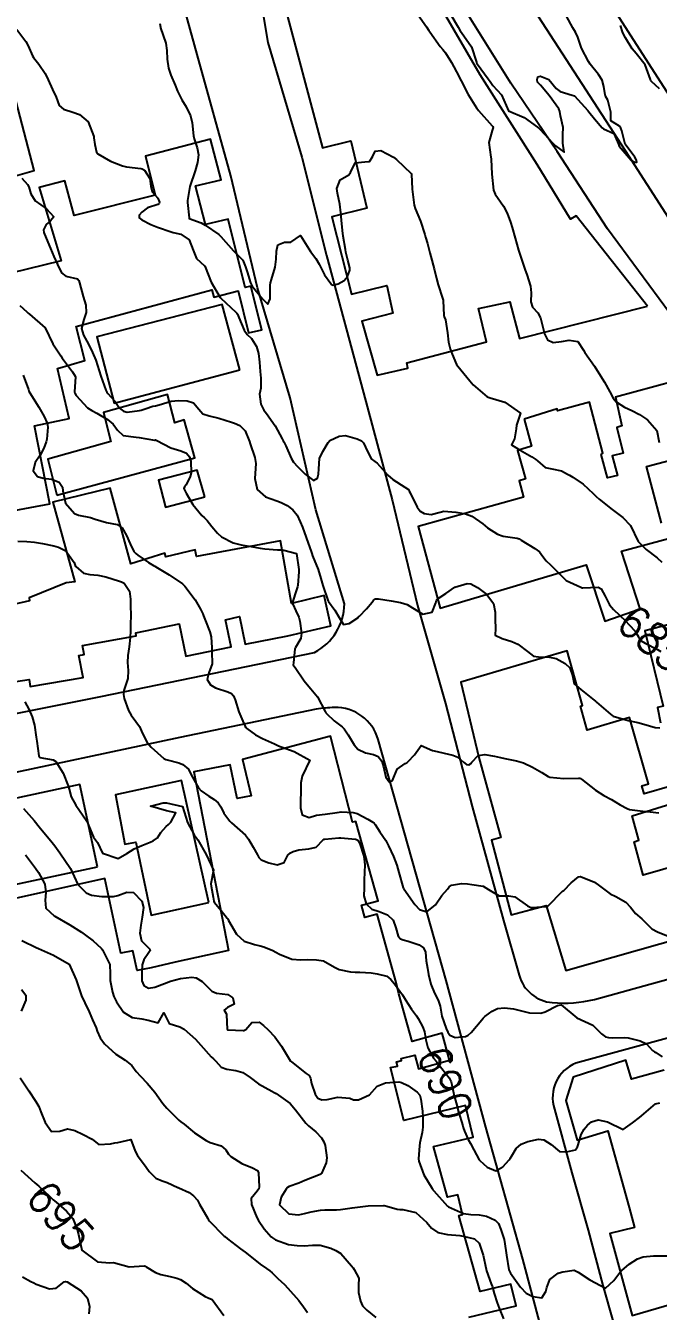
# Model space of a CAD drawing. Header units: metres. Extents: x 292545 to 299085, y 7450245 to 7463078.
# Drawn here: x 296748.4 to 296828, y 7453916.9 to 7454078.6 of the extents above; entities that cross this region are included whole.
import ezdxf
from ezdxf.enums import TextEntityAlignment as Align

# ---------------------------------------------------------------- set-up
doc = ezdxf.new("R2010")
doc.units = ezdxf.units.M
for name, color, linetype in [('Cotas', 45, 'Continuous'), ('Curvas de Nivel 1m', 11, 'Continuous'), ('Curvas de Nivel 5m', 15, 'Continuous'), ('Edificações', 30, 'Continuous'), ('Linha Férrea', 20, 'Continuous'), ('Vias Primárias', 230, 'Continuous')]:
    doc.layers.add(name, color=color, linetype=linetype)
doc.styles.add('Style-STANDARD', font='STANDARD.shx')

msp = doc.modelspace()

# ---------------------------------------------------------------- linework, layer by layer
at = {"layer": 'Curvas de Nivel 1m', "flags": 128}
for points, elevation in [([(296797.73, 7454080.04), (296798.82, 7454078.46), (296799.12, 7454078.02), (296799.25, 7454077.83), (296800.56, 7454076), (296800.86, 7454075.64), (296801.21, 7454075.2), (296801.98, 7454073.98), (296802.88, 7454072.27), (296803.02, 7454071.97), (296803.17, 7454071.67), (296804.08, 7454069.96), (296805.14, 7454068.29), (296805.28, 7454068.09), (296805.39, 7454067.95), (296807.1, 7454066.03), (296807.19, 7454065.92), (296807.22, 7454065.8), (296807.1, 7454065.45), (296806.69, 7454063.93), (296806.92, 7454062.06), (296806.95, 7454061.92), (296806.95, 7454061.82), (296807.03, 7454059.92), (296807.27, 7454057.92), (296807.49, 7454057.43), (296808.53, 7454055.9), (296808.97, 7454055.04), (296809.41, 7454053.9), (296809.62, 7454053.23), (296810, 7454051.89), (296810.42, 7454050.38), (296810.57, 7454049.88), (296810.9, 7454048.88), (296811.15, 7454048.13), (296811.24, 7454047.87), (296811.45, 7454047.31), (296811.9, 7454045.86), (296812.01, 7454045.02), (296811.98, 7454043.86), (296812.16, 7454043.19), (296812.83, 7454042.51), (296813.17, 7454041.85), (296813.3, 7454041.36), (296813.67, 7454039.84), (296814.04, 7454039.09), (296814.78, 7454038.74), (296815.83, 7454038.87), (296816.79, 7454039.04), (296817.87, 7454038.88), (296818.61, 7454037.78), (296818.77, 7454037.49), (296819.97, 7454035.77), (296820.73, 7454034.58), (296821.24, 7454033.75), (296821.92, 7454032.54), (296822.34, 7454031.74), (296822.7, 7454031.3), (296823.77, 7454030.64), (296824.68, 7454030.2), (296825.66, 7454029.7), (296826.67, 7454029.02), (296827.81, 7454027.68), (296828.14, 7454026.17)], 683), ([(296801.9, 7454079.98), (296802.8, 7454078.42), (296803.08, 7454077.97), (296803.24, 7454077.77), (296804.47, 7454075.96), (296805.11, 7454074.04), (296805.14, 7454073.95), (296805.2, 7454073.81), (296806.57, 7454071.93), (296806.82, 7454071.58), (296807.16, 7454071.11), (296808.26, 7454069.91), (296809.13, 7454067.9), (296811.12, 7454067.05), (296812.81, 7454065.85), (296812.97, 7454065.72), (296813.1, 7454065.61), (296814.75, 7454063.83), (296815.08, 7454063.51), (296816.17, 7454062.72), (296815.98, 7454063.82), (296815.97, 7454064.94), (296816.02, 7454065.82), (296815.68, 7454067.27), (296815.6, 7454067.82), (296815.5, 7454068.18), (296815.14, 7454068.6), (296814.29, 7454069.84), (296813.17, 7454071.15), (296812.82, 7454071.51), (296812.75, 7454071.86), (296812.85, 7454072.19), (296813.18, 7454072.28), (296814.22, 7454071.84), (296815.16, 7454070.73), (296815.65, 7454070.32), (296817.15, 7454069.88), (296817.45, 7454069.8), (296819.13, 7454067.94), (296819.25, 7454067.78), (296819.97, 7454066.92), (296820.93, 7454065.76), (296821.1, 7454065.66), (296822.4, 7454065.04), (296822.98, 7454063.73), (296823.08, 7454063.46), (296824.61, 7454061.71), (296825.05, 7454061.44), (296825.31, 7454061.44), (296825.28, 7454061.71), (296825.06, 7454062.08), (296823.85, 7454063.72), (296823.44, 7454065.39), (296823.3, 7454065.73), (296823.11, 7454065.96), (296822.03, 7454066.66), (296822.02, 7454067.75), (296821.65, 7454069.25), (296821.38, 7454069.76), (296821.32, 7454069.93), (296821.17, 7454070.99), (296820.94, 7454071.76), (296820.47, 7454072.48), (296819.45, 7454073.78), (296819.21, 7454074.13), (296818.35, 7454075.79), (296817.87, 7454077.16), (296817.57, 7454077.8), (296817.25, 7454078.35), (296816.47, 7454079.81)], 682), ([(296765.26, 7454078.88), (296765.31, 7454078.42), (296765.33, 7454078.34), (296766, 7454076.41), (296766.12, 7454075.5), (296766.15, 7454074.41), (296766.33, 7454073.27), (296766.62, 7454072.41), (296767.16, 7454071.13), (296767.47, 7454070.4), (296768.03, 7454069.28), (296768.58, 7454068.39), (296769.12, 7454067.27), (296769.31, 7454066.38), (296769.48, 7454064.77), (296769.56, 7454064.37), (296769.94, 7454063.24), (296770.11, 7454062.36), (296769.99, 7454061.42), (296769.68, 7454060.37), (296769.01, 7454058.38), (296768.74, 7454056.64), (296768.74, 7454056.38), (296768.92, 7454054.43), (296768.93, 7454054.38), (296768.96, 7454054.36), (296770.43, 7454053.83), (296770.95, 7454053.54), (296772.66, 7454052.33), (296772.94, 7454052.09), (296774.53, 7454050.31), (296774.91, 7454049.92), (296775.7, 7454049.1), (296776.04, 7454048.29), (296776.23, 7454047.63), (296776.65, 7454046.28), (296776.87, 7454045.85), (296778.17, 7454044.27), (296778.84, 7454043.59), (296779.14, 7454044.26), (296779.15, 7454045.97), (296779.17, 7454046.26), (296779.31, 7454046.69), (296779.75, 7454048.25), (296779.89, 7454049.23), (296779.94, 7454050.24), (296780.11, 7454051.05), (296780.93, 7454051.38), (296781.75, 7454051.4), (296782.94, 7454052.21), (296784.23, 7454050.2), (296784.9, 7454049.31), (296785.31, 7454048.6), (296785.51, 7454048.18), (296786, 7454047.29), (296786.77, 7454046.16), (296786.87, 7454046.06), (296787.06, 7454045.97), (296787.72, 7454046.15), (296788.46, 7454046.56), (296788.88, 7454047.08), (296789.17, 7454047.85), (296789.16, 7454048.14), (296788.9, 7454049.12), (296788.68, 7454050.14), (296788.62, 7454050.44), (296788.32, 7454052.15), (296788.25, 7454052.84), (296788.14, 7454054.15), (296788.05, 7454055.07), (296787.9, 7454056.15), (296787.61, 7454057.55), (296787.55, 7454058.15), (296787.95, 7454059.22), (296789.03, 7454059.87), (296789.26, 7454060.14), (296789.83, 7454061.35), (296791.05, 7454061.5), (296791.64, 7454061.52), (296792.02, 7454062.1), (296792.34, 7454062.83), (296793.07, 7454062.9), (296794.67, 7454062.07), (296795.06, 7454061.78), (296796.88, 7454060.04), (296796.93, 7454059.94), (296797.01, 7454058.04), (296797.28, 7454056.04), (296797.41, 7454055.6), (296798.07, 7454054.03), (296798.61, 7454052.36), (296798.71, 7454052.02), (296798.93, 7454051.2), (296799.25, 7454050.02), (296799.37, 7454049.56), (296799.78, 7454048.01), (296800.08, 7454046.8), (296800.29, 7454046.01), (296800.85, 7454044.32), (296800.92, 7454044.07), (296800.93, 7454044), (296801.02, 7454042.19), (296801.06, 7454042), (296801.2, 7454041.61), (296801.46, 7454039.99), (296801.59, 7454038.79), (296801.79, 7454037.98), (296802.07, 7454037.29), (296802.61, 7454035.97), (296802.75, 7454035.79), (296804.28, 7454033.95), (296804.72, 7454033.41), (296806.47, 7454031.93), (296806.7, 7454031.83), (296806.83, 7454031.79), (296808.69, 7454031.23), (296810.67, 7454029.88), (296810.17, 7454028.37), (296810.12, 7454027.89), (296809.89, 7454026.64), (296809.53, 7454025.89), (296810.62, 7454025.19), (296812.09, 7454024.38), (296812.61, 7454024.02), (296812.78, 7454023.86), (296813.78, 7454023.02), (296814.59, 7454022.88), (296815.81, 7454022.6), (296816.59, 7454022.19), (296816.83, 7454022.05), (296817.25, 7454021.8), (296818.57, 7454020.93), (296819.83, 7454019.77), (296820.17, 7454019.39), (296820.55, 7454019.05), (296822.21, 7454017.74), (296822.53, 7454017.5), (296823.55, 7454016.75), (296824.51, 7454015.71), (296825.48, 7454013.7), (296826.47, 7454012.72), (296827.88, 7454011.68), (296828.45, 7454011.1)], 684), ([(296828.17, 7454070.68), (296827.17, 7454071.6), (296827.09, 7454071.69), (296827.03, 7454071.83), (296826.36, 7454073.7), (296825.22, 7454075.12), (296824.74, 7454075.71), (296823.87, 7454077.09), (296823.55, 7454077.73), (296823.26, 7454078.63)], 683), ([(296747.85, 7454059.45), (296748.58, 7454058.62), (296748.75, 7454058.35), (296749, 7454057.48), (296749.54, 7454056.6), (296750.98, 7454055.56), (296751.88, 7454054.58), (296751.49, 7454054.05), (296750.95, 7454053.6), (296750.61, 7454052.93), (296750.65, 7454052.59), (296750.94, 7454051.88), (296751.47, 7454050.58), (296751.89, 7454049.59), (296752.36, 7454048.58), (296752.88, 7454047.54), (296753.42, 7454047.1), (296754.88, 7454046.75), (296755.05, 7454046.54), (296755.15, 7454046.25), (296755.61, 7454044.53), (296755.92, 7454043.44), (296755.98, 7454042.53), (296755.68, 7454041.67), (296755.4, 7454040.53), (296755.63, 7454039.69), (296756.25, 7454038.53), (296756.76, 7454037.5), (296757.2, 7454036.52), (296757.4, 7454035.86), (296757.81, 7454034.51), (296758.46, 7454032.75), (296758.56, 7454032.5), (296758.7, 7454032.32), (296759.58, 7454031.37), (296760.15, 7454030.48), (296760.68, 7454030.1), (296761.15, 7454029.99), (296762.68, 7454030.2), (296762.88, 7454030.25), (296763.54, 7454030.44), (296764.36, 7454030.76), (296764.69, 7454030.8), (296765.18, 7454030.91), (296766.69, 7454031.38), (296767.61, 7454031.47), (296768.69, 7454031.42), (296769.49, 7454031.16), (296770.15, 7454030.36), (296770.67, 7454029.78), (296771.47, 7454029.54), (296772.67, 7454029.22), (296774.26, 7454028.72), (296774.66, 7454028.59), (296775.32, 7454028.3), (296775.99, 7454027.64), (296776.53, 7454026.28), (296776.63, 7454025.99), (296777.22, 7454024.27), (296777.32, 7454023.55), (296777.23, 7454022.27), (296777.2, 7454021.65), (296777.52, 7454020.27), (296778.55, 7454019.32), (296779.96, 7454018.82), (296780.54, 7454018.62), (296781.29, 7454018.23), (296782, 7454017.69), (296782.52, 7454017.05), (296782.93, 7454016.21), (296783.2, 7454015.51), (296783.69, 7454014.2), (296784.33, 7454012.33), (296784.37, 7454012.19), (296784.46, 7454011.91), (296785.18, 7454010.18), (296785.53, 7454009.07), (296785.79, 7454008.18), (296786.39, 7454006.33), (296786.44, 7454006.22), (296786.48, 7454006.17), (296787.3, 7454005.07), (296787.81, 7454004.15), (296788.36, 7454003.27), (296789.08, 7454003.41), (296790.16, 7454004.12), (296790.28, 7454004.22), (296790.37, 7454004.31), (296791.26, 7454005.23), (296791.97, 7454006.1), (296792.16, 7454006.34), (296792.4, 7454006.49), (296792.8, 7454006.49), (296794.39, 7454006.24), (296795.54, 7454006.06), (296796.39, 7454005.79), (296797.07, 7454005.35), (296798.37, 7454004.59), (296799.54, 7454004.84), (296799.98, 7454006), (296800.08, 7454006.32), (296800.4, 7454006.63), (296801.24, 7454007.16), (296802.41, 7454007.98), (296803.93, 7454008.45), (296804.42, 7454008.4), (296805.26, 7454007.94), (296806.4, 7454007.04), (296807.26, 7454005.92), (296807.46, 7454004.83), (296807.49, 7454003.92), (296807.5, 7454002.77), (296807.48, 7454001.92), (296808.34, 7454001.49), (296809.57, 7454001.12), (296810.33, 7454000.78), (296811.53, 7453999.87), (296812.31, 7453999.3), (296812.94, 7453999.22), (296814.31, 7453999.17), (296815.15, 7453998.98), (296816.3, 7453998.38), (296816.86, 7453997.8), (296817.22, 7453996.86), (296817.4, 7453995.8), (296818.26, 7453995.09), (296819.93, 7453993.76), (296820.1, 7453993.62), (296820.24, 7453993.48), (296821.98, 7453991.99), (296822.22, 7453991.8), (296822.34, 7453991.74), (296824.22, 7453991.19), (296825.45, 7453990.93), (296826.21, 7453990.71), (296827.6, 7453990.29), (296828.21, 7453990.25)], 686), ([(296747.62, 7454043.42), (296748.5, 7454042.61), (296748.67, 7454042.46), (296748.82, 7454042.31), (296750.8, 7454040.59), (296751.78, 7454038.58), (296752.76, 7454037.09), (296752.96, 7454036.77), (296753.1, 7454036.56), (296754.23, 7454035.05), (296754.58, 7454034.54), (296754.61, 7454034.43), (296754.51, 7454032.54), (296754.53, 7454032.38), (296754.7, 7454032.08), (296756.15, 7454030.53), (296756.68, 7454030.21), (296757.3, 7454029.88), (296758.66, 7454029.06), (296759.37, 7454028.49), (296759.9, 7454027.74), (296760.64, 7454027.04), (296762.26, 7454026.83), (296762.64, 7454026.79), (296764.59, 7454026.48), (296764.63, 7454026.48), (296764.69, 7454026.49), (296764.86, 7454026.43), (296766.62, 7454025.49), (296767.89, 7454025.12), (296768.61, 7454024.84), (296769, 7454024.38), (296769.15, 7454023.82), (296769.21, 7454022.37), (296769.07, 7454021.88), (296768.57, 7454020.86), (296768.37, 7454020.58), (296768.28, 7454020.38), (296768.55, 7454019.81), (296769.42, 7454018.37), (296770.52, 7454017), (296770.86, 7454016.7), (296771.21, 7454016.35), (296771.78, 7454015.62), (296772.5, 7454014.76), (296773.01, 7454014.32), (296774.48, 7454013.55), (296775.47, 7454013.3), (296776.48, 7454013.12), (296777.86, 7454012.88), (296778.47, 7454012.79), (296780.05, 7454012.67), (296780.47, 7454012.68), (296780.87, 7454012.64), (296782.46, 7454012.21), (296782.75, 7454010.21), (296782.76, 7454009.88), (296782.63, 7454008.21), (296782.59, 7454008.03), (296782.41, 7454007.52), (296781.99, 7454006.22), (296781.98, 7454005.81), (296782.38, 7454004.99), (296782.75, 7454004.21), (296782.86, 7454003.71), (296783.07, 7454002.2), (296783.02, 7454001.52), (296782.32, 7454000.37), (296782.25, 7454000.21), (296782.06, 7453998.45), (296782.05, 7453998.21), (296782.13, 7453998.05), (296782.29, 7453997.85), (296783.42, 7453996.2), (296783.78, 7453995.71), (296784.26, 7453995.18), (296785.1, 7453994.18), (296786.08, 7453992.32), (296786.16, 7453992.17), (296786.22, 7453992.09), (296787.2, 7453991.14), (296788.21, 7453990.38), (296788.46, 7453990.14), (296788.95, 7453989.37), (296789.72, 7453988.12), (296790.17, 7453987.59), (296791.14, 7453987.14), (296792.16, 7453986.9), (296792.74, 7453986.67), (296793.2, 7453986.08), (296793.42, 7453985.35), (296793.72, 7453984.08), (296794.12, 7453983.48), (296794.55, 7453983.64), (296794.7, 7453984.06), (296795.12, 7453985.08), (296796.15, 7453985.78), (296796.33, 7453985.87), (296796.53, 7453986.05), (296797.31, 7453986.89), (296798.17, 7453988.03), (296799.58, 7453987.42), (296800.17, 7453987.3), (296801.06, 7453987.1), (296802.16, 7453986.82), (296802.78, 7453986.59), (296803.48, 7453985.96), (296803.84, 7453985.64), (296804.15, 7453985.6), (296804.36, 7453985.74), (296804.54, 7453985.95), (296805.31, 7453986.79), (296806.16, 7453986.92), (296807.37, 7453986.71), (296808.16, 7453986.52), (296808.67, 7453986.42), (296810.16, 7453986.13), (296811.02, 7453985.87), (296812.15, 7453985.3), (296813.36, 7453984.63), (296814.14, 7453984.16), (296814.37, 7453984.07), (296816.13, 7453983.91), (296817.98, 7453983.94), (296818.13, 7453983.92), (296818.22, 7453983.88), (296818.33, 7453983.79), (296820.11, 7453982.42), (296821.17, 7453981.75), (296822.1, 7453981.24), (296823.23, 7453980.59), (296824.09, 7453980.1), (296824.37, 7453980), (296826.08, 7453979.77), (296826.98, 7453979.68), (296828.08, 7453979.59)], 687), ([(296748.02, 7454034.63), (296748.71, 7454032.83), (296748.75, 7454032.67), (296748.77, 7454032.62), (296749.49, 7454031.41), (296750, 7454030.6), (296750.67, 7454029.44), (296751.05, 7454028.59), (296751.15, 7454028.09), (296751.03, 7454026.59), (296750.95, 7454026.27), (296750.62, 7454025.45), (296750.16, 7454024.6), (296749.53, 7454023.67), (296749.28, 7454022.61), (296749.86, 7454021.88), (296750.57, 7454021.67), (296751.59, 7454021.56), (296752.57, 7454021.18), (296752.97, 7454020.57), (296753.03, 7454020.09), (296753.35, 7454018.56), (296754.52, 7454017.24), (296755, 7454017.03), (296756.52, 7454016.73), (296757.1, 7454016.51), (296758.51, 7454016.11), (296759.88, 7454015.85), (296760.5, 7454015.42), (296761.05, 7454014.46), (296761.51, 7454013.42), (296761.96, 7454012.46), (296762.21, 7454012.2), (296762.46, 7454012.01), (296763.81, 7454011.07), (296764.45, 7454010.69), (296764.62, 7454010.6), (296764.97, 7454010.42), (296766.43, 7454009.52), (296768.11, 7454008.38), (296768.41, 7454008.09), (296769.68, 7454006.37), (296770.38, 7454005.21), (296770.65, 7454004.63), (296770.75, 7454004.35), (296770.99, 7454003.72), (296771.55, 7454002.34), (296771.71, 7454001.71), (296771.79, 7454000.34), (296771.81, 7453999.83), (296771.84, 7453998.34), (296771.43, 7453997.2), (296771.21, 7453996.35), (296771.62, 7453995.69), (296772.26, 7453995.3), (296773.79, 7453994.78), (296774.26, 7453994.6), (296774.54, 7453994.31), (296774.74, 7453993.81), (296775.2, 7453992.3), (296775.96, 7453990.54), (296776.09, 7453990.29), (296776.2, 7453990.18), (296777.3, 7453989.38), (296778.19, 7453988.91), (296779.67, 7453988.25), (296780.18, 7453988.01), (296780.54, 7453987.87), (296782.17, 7453987.28), (296784.15, 7453986.19), (296783.17, 7453984.2), (296782.99, 7453983.34), (296782.98, 7453982.21), (296782.96, 7453981.08), (296782.95, 7453980.21), (296783.18, 7453979.31), (296784.07, 7453979), (296784.96, 7453979.29), (296786.08, 7453979.42), (296787.56, 7453979.63), (296788.08, 7453979.7), (296789.58, 7453979.63), (296790.08, 7453979.48), (296791.42, 7453978.76), (296792.07, 7453978.4), (296792.24, 7453978.27), (296792.36, 7453978.1), (296792.96, 7453977.17), (296793.7, 7453976.08), (296793.82, 7453975.86), (296794.03, 7453975.42), (296794.67, 7453974.06), (296795.09, 7453972.97), (296795.35, 7453972.06), (296795.89, 7453970.12), (296795.92, 7453970.05), (296795.96, 7453969.99), (296797.37, 7453968.04), (296797.93, 7453967.4), (296798.85, 7453967.1), (296799.94, 7453968), (296800.77, 7453969.17), (296801.48, 7453969.98), (296801.69, 7453970.26), (296801.97, 7453970.49), (296803.24, 7453970.69), (296803.97, 7453970.63), (296804.55, 7453970.54), (296805.97, 7453970.33), (296806.64, 7453969.92), (296807.96, 7453969.13), (296809.18, 7453969.11), (296809.95, 7453969.02), (296811.53, 7453967.86), (296811.94, 7453967.68), (296812.12, 7453967.68), (296813.94, 7453967.79), (296813.99, 7453967.79), (296814.1, 7453967.84), (296815.96, 7453969.7), (296816.02, 7453969.75), (296816.11, 7453969.81), (296817.02, 7453970.75), (296817.98, 7453971.52), (296818.22, 7453971.55), (296819.97, 7453970.83), (296820.61, 7453970.4), (296821.43, 7453969.75), (296821.96, 7453969.39), (296822.65, 7453969.03), (296823.94, 7453968.33), (296824.53, 7453967.71), (296825.14, 7453966.91), (296825.92, 7453966.22), (296826.49, 7453965.68), (296827.2, 7453964.97), (296827.9, 7453964.59), (296829.67, 7453963.87)], 688), ([(296747.35, 7454013.76), (296748.48, 7454013.7), (296749.45, 7454013.64), (296750.48, 7454013.48), (296751.88, 7454013.16), (296752.47, 7454013.01), (296753.39, 7454012.56), (296754.45, 7454011.08), (296754.59, 7454010.69), (296754.66, 7454010.55), (296755.63, 7454009.72), (296756.43, 7454009.58), (296757.44, 7454009.5), (296758.43, 7454009.26), (296760.17, 7454008.73), (296760.42, 7454008.65), (296760.74, 7454008.48), (296761.41, 7454007.47), (296761.54, 7454006.46), (296761.56, 7454005.63), (296761.6, 7454004.46), (296761.56, 7454003.26), (296761.54, 7454002.46), (296761.51, 7454001.64), (296761.38, 7454000.46), (296761.21, 7453999.37), (296761.17, 7453998.47), (296761.26, 7453997.5), (296761.2, 7453996.47), (296760.73, 7453994.95), (296760.65, 7453994.47), (296760.75, 7453993.97), (296761.29, 7453992.46), (296761.63, 7453991.87), (296762.21, 7453991.07), (296762.7, 7453990.45), (296763.07, 7453989.56), (296763.65, 7453988.44), (296764.17, 7453987.82), (296765.74, 7453986.41), (296766.02, 7453986.28), (296766.15, 7453986.24), (296767.62, 7453985.86), (296768.15, 7453985.66), (296768.84, 7453985.07), (296769.2, 7453984.37), (296770.11, 7453982.72), (296770.46, 7453982.35), (296771.43, 7453981.68), (296772.09, 7453981.23), (296772.6, 7453980.85), (296772.93, 7453980.33), (296773.3, 7453979.54), (296774.06, 7453978.51), (296774.28, 7453978.31), (296776.04, 7453976.78), (296776.41, 7453976.28), (296777, 7453975.25), (296777.53, 7453974.27), (296777.7, 7453973.95), (296778.01, 7453973.66), (296778.98, 7453973.27), (296780, 7453973.04), (296780.91, 7453973.33), (296781.36, 7453974.23), (296781.69, 7453974.55), (296782.02, 7453974.7), (296782.74, 7453974.93), (296784.02, 7453975.06), (296784.95, 7453975.25), (296785.82, 7453976.17), (296785.95, 7453976.25), (296786.03, 7453976.27), (296787.77, 7453976.42), (296788.04, 7453976.43), (296789.88, 7453976.28), (296790.03, 7453976.23), (296790.17, 7453976.12), (296790.37, 7453975.78), (296790.95, 7453974.11), (296791.06, 7453973.05), (296791.02, 7453972.11), (296790.98, 7453971.1), (296790.96, 7453970.11), (296790.95, 7453969.11), (296791.22, 7453968.11), (296791.93, 7453967.45), (296792.88, 7453967.14), (296793.92, 7453966.75), (296794.62, 7453966.06), (296794.96, 7453965.12), (296795.27, 7453964.06), (296795.57, 7453963.73), (296795.89, 7453963.6), (296796.51, 7453963.42), (296797.88, 7453962.95), (296798.46, 7453962.6), (296798.69, 7453962.02), (296798.8, 7453960.96), (296798.93, 7453960.01), (296799.07, 7453959.24), (296799.37, 7453958.01), (296799.81, 7453956.9), (296800.28, 7453956), (296800.55, 7453955.23), (296800.77, 7453953.99), (296801.3, 7453952.44), (296801.51, 7453951.98), (296801.75, 7453951.61), (296802.42, 7453951.3), (296803.74, 7453951.41), (296804.09, 7453951.61), (296804.43, 7453951.95), (296805.77, 7453953.54), (296805.96, 7453953.74), (296806.16, 7453953.93), (296807.08, 7453954.61), (296807.78, 7453954.94), (296808.65, 7453955.04), (296809.78, 7453954.92), (296810.61, 7453954.71), (296811.78, 7453954.42), (296813.24, 7453954.38), (296813.78, 7453954.53), (296815.31, 7453955.34), (296815.79, 7453955.4), (296817.77, 7453953.79), (296819.76, 7453952.87), (296820.87, 7453951.75), (296821.37, 7453951.37), (296821.74, 7453951.31), (296822.19, 7453951.28), (296823.74, 7453951.29), (296824.2, 7453951.25), (296825.73, 7453950.9), (296826.54, 7453950.49), (296827.29, 7453949.68), (296827.55, 7453949.5), (296827.72, 7453949.4), (296828.49, 7453948.89)], 689), ([(296748.08, 7453980.1), (296749.41, 7453978.61), (296750.05, 7453977.83), (296751.06, 7453976.58), (296751.5, 7453976.05), (296752.02, 7453975.41), (296752.66, 7453974.56), (296753.99, 7453972.55), (296754.93, 7453970.54), (296755.95, 7453969.52), (296756.65, 7453969.22), (296757.95, 7453969.05), (296759.4, 7453969.03), (296759.95, 7453969.15), (296761.08, 7453969.59), (296761.95, 7453969.54), (296762.99, 7453968.44), (296763.17, 7453967.67), (296763.02, 7453966.44), (296762.87, 7453965.42), (296762.74, 7453964.45), (296762.92, 7453963.48), (296763.87, 7453962.55), (296763.98, 7453962.43), (296764.04, 7453962.26), (296763.87, 7453961.99), (296763.21, 7453961.08), (296763.02, 7453960.44), (296762.96, 7453959.57), (296763, 7453958.44), (296763.23, 7453957.85), (296763.81, 7453957.52), (296764.61, 7453957.63), (296765.82, 7453958.1), (296766.59, 7453958.4), (296767.83, 7453958.74), (296769.28, 7453958.91), (296769.83, 7453958.82), (296770.58, 7453958.35), (296771.81, 7453957.13), (296772.36, 7453956.88), (296773.81, 7453956.72), (296774.45, 7453956.3), (296774.61, 7453955.48), (296773.78, 7453955.09), (296773.35, 7453954.75), (296773.61, 7453954.31), (296773.65, 7453954.19), (296773.73, 7453952.31), (296773.75, 7453952.27), (296773.81, 7453952.25), (296775.75, 7453952.2), (296775.84, 7453952.2), (296776.07, 7453952.29), (296776.83, 7453953.21), (296777.76, 7453953.22), (296778.29, 7453952.8), (296778.88, 7453952.25), (296779.74, 7453951.4), (296780.56, 7453950.23), (296781.7, 7453948.33), (296781.81, 7453948.22), (296783.69, 7453946.78), (296784.03, 7453946.53), (296784.2, 7453946.19), (296784.34, 7453945.52), (296784.81, 7453944.18), (296785.15, 7453943.68), (296785.65, 7453943.47), (296786.31, 7453943.5), (296787.65, 7453943.81), (296789.17, 7453943.65), (296789.65, 7453943.47), (296790.28, 7453943.48), (296791.65, 7453944.1), (296792.6, 7453945.16), (296793.67, 7453945.58), (296795.35, 7453945.73), (296795.67, 7453945.66), (296796.46, 7453945.25), (296797.66, 7453944.43), (296797.97, 7453944.03), (296798.12, 7453943.56), (296798.33, 7453942.02), (296798.36, 7453941.28), (296798.35, 7453940.02), (296798.26, 7453939.36), (296797.98, 7453938.03), (296797.93, 7453937.68), (296797.81, 7453936.03), (296797.84, 7453935.74), (296798.5, 7453934.02), (296799.52, 7453932.31), (296799.64, 7453932.14), (296799.74, 7453932.01), (296801.48, 7453930.06), (296801.6, 7453929.98), (296803.47, 7453929.15), (296804.39, 7453929.03), (296805.47, 7453929), (296806.38, 7453928.84), (296807.47, 7453928.33), (296807.87, 7453927.91), (296808.2, 7453927.16), (296808.59, 7453925.9), (296808.83, 7453924.49), (296808.89, 7453923.9), (296809.21, 7453922.08), (296809.26, 7453921.89), (296809.39, 7453921.63), (296810.66, 7453919.88), (296811.36, 7453919.12), (296812.21, 7453918.71), (296813.35, 7453918.54), (296813.85, 7453919.34), (296813.97, 7453919.83), (296814.36, 7453920.85), (296815.39, 7453921.65), (296815.52, 7453921.69), (296816.01, 7453921.81), (296817.4, 7453922.01), (296817.92, 7453921.78), (296819.38, 7453920.83), (296821.36, 7453919.75), (296822.4, 7453920.71), (296823.18, 7453921.72), (296823.4, 7453921.98), (296824.34, 7453922.78), (296825.41, 7453923.45), (296826.11, 7453923.69), (296827.41, 7453923.82), (296829.26, 7453923.81)], 691), ([(296748.32, 7453974.3), (296749.57, 7453972.6), (296749.98, 7453972.06), (296750.78, 7453970.59), (296750.91, 7453969.55), (296750.8, 7453968.59), (296750.91, 7453967.56), (296751.92, 7453966.63), (296752.04, 7453966.57), (296753.91, 7453965.48), (296755.37, 7453964.54), (296755.89, 7453964.19), (296756.84, 7453963.48), (296757.87, 7453962.55), (296757.92, 7453962.5), (296758.03, 7453962.34), (296758.93, 7453960.49), (296758.99, 7453959.33), (296758.98, 7453958.49), (296759.29, 7453957), (296759.47, 7453956.48), (296759.79, 7453955.78), (296760.69, 7453954.47), (296761.77, 7453953.82), (296762.97, 7453953.65), (296763.76, 7453953.48), (296765.03, 7453953.15), (296765.77, 7453954.41), (296766.43, 7453953.07), (296767.76, 7453952.65), (296768.3, 7453952.37), (296769.73, 7453951.11), (296770.39, 7453950.35), (296771.71, 7453948.88), (296772, 7453948.63), (296772.28, 7453948.33), (296772.95, 7453947.58), (296773.69, 7453947.32), (296774.83, 7453947.16), (296775.69, 7453946.91), (296776.63, 7453946.28), (296777.67, 7453945.48), (296779.34, 7453944.56), (296779.66, 7453944.38), (296779.89, 7453944.24), (296781.64, 7453942.99), (296782.32, 7453942.21), (296783.61, 7453940.53), (296783.95, 7453940.19), (296784.87, 7453939.45), (296785.59, 7453938.66), (296785.89, 7453938.17), (296786.05, 7453937.7), (296786.26, 7453936.16), (296786.19, 7453935.53), (296785.62, 7453934.17), (296785.58, 7453934.13), (296785.53, 7453934.11), (296785.44, 7453934.08), (296783.52, 7453933.3), (296782.75, 7453932.97), (296781.52, 7453932.54), (296781.31, 7453932.42), (296781.16, 7453932.22), (296780.53, 7453931.2), (296780.33, 7453930.23), (296781.48, 7453929.11), (296782.7, 7453928.98), (296783.48, 7453929.14), (296784.32, 7453929.35), (296785.48, 7453929.59), (296786.02, 7453929.62), (296787.48, 7453929.61), (296787.98, 7453929.65), (296789.48, 7453929.86), (296791.48, 7453930.1), (296793.41, 7453930.16), (296793.48, 7453930.15), (296793.83, 7453930.07), (296795.14, 7453929.71), (296795.48, 7453929.64), (296795.86, 7453929.66), (296797.48, 7453929.27), (296798.86, 7453928.02), (296799.46, 7453927.32), (296800.23, 7453926.78), (296801.45, 7453926.51), (296803.03, 7453926.38), (296803.45, 7453926.32), (296804.87, 7453925.95), (296805.44, 7453925.44), (296805.96, 7453923.93), (296806.21, 7453922.74), (296806.39, 7453921.93), (296806.97, 7453920.31), (296807.12, 7453919.91), (296807.17, 7453919.72), (296807.35, 7453919.08), (296807.73, 7453917.91), (296807.99, 7453917.25), (296808.53, 7453915.9)], 692), ([(296747.88, 7453963.51), (296749.77, 7453962.6), (296749.87, 7453962.55), (296749.95, 7453962.52), (296751.86, 7453961.68), (296753.84, 7453960.55), (296754.72, 7453958.54), (296755.18, 7453957.17), (296755.4, 7453956.53), (296755.79, 7453955.68), (296756.33, 7453954.52), (296756.76, 7453953.52), (296757.22, 7453952.51), (296757.37, 7453952.12), (296757.73, 7453951.25), (296758.26, 7453950.49), (296759.71, 7453949.22), (296760.9, 7453948.47), (296761.7, 7453947.76), (296762.27, 7453947.03), (296762.83, 7453946.44), (296763.67, 7453945.54), (296764.6, 7453944.42), (296765.64, 7453943.01), (296766.11, 7453942.41), (296767.62, 7453940.9), (296767.91, 7453940.68), (296768.33, 7453940.38), (296769.6, 7453939.32), (296771.06, 7453938.35), (296771.58, 7453938.1), (296772.95, 7453937.69), (296773.57, 7453937.18), (296773.89, 7453936.64), (296774.18, 7453936.31), (296775.55, 7453935.45), (296776.93, 7453934.89), (296777.54, 7453934.56), (296777.66, 7453934.27), (296777.76, 7453932.51), (296777.71, 7453932.27), (296777.51, 7453931.95), (296776.74, 7453931.04), (296776.78, 7453930.28), (296777.47, 7453928.67), (296777.68, 7453928.27), (296778.4, 7453927.21), (296779.26, 7453926.24), (296779.44, 7453926.09), (296779.82, 7453925.85), (296781.43, 7453925.26), (296782.53, 7453925.11), (296783.43, 7453925.09), (296784.45, 7453925.17), (296785.43, 7453925.19), (296786.78, 7453924.79), (296787.42, 7453924.51), (296788.02, 7453924.14), (296789.4, 7453922.57), (296789.57, 7453922.31), (296789.7, 7453922.13), (296790.29, 7453921.02), (296790.27, 7453920.12), (296790.26, 7453919.21), (296790.51, 7453918.11), (296790.77, 7453917.54), (296791.33, 7453917), (296792.44, 7453916.09)], 693), ([(296747.81, 7453957.33), (296748.37, 7453956.61), (296748.39, 7453956.02), (296747.77, 7453954.62)], 694), ([(296747.68, 7453946.22), (296748.73, 7453944.61), (296749.64, 7453943.23), (296750.02, 7453942.6), (296750.28, 7453941.94), (296750.82, 7453940.59), (296751.6, 7453939.48), (296752.65, 7453939.51), (296753.6, 7453939.8), (296754.55, 7453939.59), (296755.59, 7453939.09), (296756.71, 7453938.51), (296757.19, 7453938.12), (296757.58, 7453937.84), (296759.03, 7453937.94), (296759.58, 7453938.05), (296759.95, 7453938.11), (296761.58, 7453938.46), (296762.12, 7453937), (296762.44, 7453936.45), (296763.54, 7453934.98), (296763.92, 7453934.43), (296764.73, 7453933.62), (296765.52, 7453933.28), (296766.16, 7453933.04), (296767.51, 7453932.44), (296767.55, 7453932.43), (296767.62, 7453932.39), (296768.93, 7453931.79), (296769.5, 7453931.4), (296769.98, 7453930.83), (296770.25, 7453930.35), (296771.27, 7453928.54), (296771.38, 7453928.34), (296771.46, 7453928.23), (296773.36, 7453926.32), (296773.44, 7453926.25), (296773.78, 7453925.97), (296775.42, 7453924.72), (296776, 7453924.28), (296777.4, 7453923.16), (296777.9, 7453922.76), (296778.66, 7453922.25), (296779.11, 7453921.96), (296779.39, 7453921.71), (296780.12, 7453920.98), (296780.93, 7453920.23), (296781.37, 7453919.76), (296782.76, 7453918.21), (296783.33, 7453917.4), (296783.82, 7453916.68)], 694), ([(296747.94, 7453921.18), (296749, 7453920.61), (296749.37, 7453920.43), (296749.69, 7453920.27), (296751.36, 7453919.66), (296752.18, 7453919.75), (296753.19, 7453920.55), (296753.37, 7453920.6), (296753.59, 7453920.55), (296755.36, 7453919.43), (296756.13, 7453918.52), (296756.38, 7453917.47), (296756.32, 7453916.52)], 696)]:
    msp.add_lwpolyline(points, dxfattribs=dict(at, elevation=elevation))
at = {"layer": 'Curvas de Nivel 5m', "flags": 128}
for points, elevation in [([(296747.25, 7454078.14), (296748.38, 7454076.62), (296748.67, 7454076.07), (296749.2, 7454074.81), (296749.32, 7454074.61), (296749.99, 7454073.8), (296750.82, 7454072.59), (296751.17, 7454071.79), (296751.74, 7454070.58), (296752.21, 7454069.64), (296752.57, 7454068.58), (296753.13, 7454068.1), (296754.3, 7454067.73), (296755.12, 7454067.43), (296756.22, 7454066.53), (296756.93, 7454064.68), (296756.95, 7454064.52), (296757.07, 7454063.66), (296757.27, 7454062.72), (296757.44, 7454062.51), (296759.05, 7454061.58), (296760.53, 7454060.99), (296761.04, 7454060.87), (296762.85, 7454060.64), (296763.04, 7454060.6), (296763.33, 7454060.45), (296763.99, 7454059.4), (296764.1, 7454058.43), (296764.28, 7454057.7), (296765, 7454056.9), (296765.19, 7454056.42), (296765.16, 7454056.25), (296764.99, 7454056.14), (296763.71, 7454055.72), (296762.97, 7454055.16), (296762.65, 7454054.77), (296762.64, 7454054.45), (296762.96, 7454054.18), (296764.12, 7454053.59), (296764.95, 7454053.26), (296766.68, 7454052.67), (296766.94, 7454052.6), (296767.89, 7454052.39), (296768.93, 7454051.67), (296769.44, 7454050.37), (296769.86, 7454049.32), (296770.89, 7454048.41), (296770.94, 7454048.35), (296770.97, 7454048.27), (296771.7, 7454046.34), (296772.84, 7454044.41), (296772.92, 7454044.33), (296774.83, 7454042.57), (296774.95, 7454042.44), (296775.04, 7454042.31), (296775.2, 7454041.92), (296775.87, 7454040.29), (296776.26, 7454039.76), (296776.78, 7454039.25), (296777.4, 7454038.27), (296777.67, 7454037.37), (296777.8, 7454036.27), (296777.88, 7454035.12), (296777.97, 7454034.27), (296777.95, 7454033.03), (296777.78, 7454032.27), (296777.96, 7454031), (296778.34, 7454030.26), (296778.68, 7454029.84), (296779.75, 7454028.25), (296780.64, 7454026.62), (296780.78, 7454026.39), (296780.87, 7454026.24), (296781.12, 7454025.74), (296781.8, 7454024.22), (296782.08, 7454023.7), (296782.59, 7454023.15), (296783.56, 7454022.2), (296784.58, 7454021.4), (296785.08, 7454021.69), (296785.23, 7454022.18), (296785.25, 7454022.84), (296785.36, 7454024.18), (296785.75, 7454025.04), (296786.44, 7454026.16), (296786.64, 7454026.42), (296787.81, 7454026.98), (296788.64, 7454027.06), (296790.11, 7454026.65), (296790.64, 7454026.38), (296790.78, 7454026.26), (296790.88, 7454026.12), (296791.15, 7454025.58), (296791.87, 7454024.1), (296792.3, 7454023.8), (296792.6, 7454023.57), (296793.97, 7454022.08), (296794.58, 7454021.53), (296796.08, 7454020.54), (296796.57, 7454020.26), (296796.63, 7454020.11), (296796.65, 7454020.05), (296796.75, 7454019.86), (296797.64, 7454018.03), (296798.02, 7454017.52), (296798.53, 7454017.24), (296799.43, 7454017.1), (296800.53, 7454017.42), (296800.99, 7454017.53), (296802.53, 7454017.42), (296803.75, 7454017.18), (296804.52, 7454016.89), (296805.9, 7454015.94), (296806.51, 7454015.44), (296807.76, 7454014.65), (296808.49, 7454014.38), (296810.25, 7454014.12), (296810.49, 7454014.05), (296810.76, 7454013.88), (296812.47, 7454012.84), (296813.04, 7454012.42), (296813.49, 7454011.84), (296813.91, 7454011.29), (296814.45, 7454010.76), (296815.4, 7454009.82), (296816.42, 7454008.8), (296818.25, 7454007.96), (296818.41, 7454007.9), (296818.52, 7454007.9), (296820.42, 7454007.97), (296820.81, 7454007.76), (296821.32, 7454006.83), (296821.87, 7454005.75), (296822.38, 7454005.16), (296823.87, 7454003.72), (296824.36, 7454003.24), (296825.08, 7454002.44), (296825.53, 7454001.7), (296825.86, 7454001.21), (296826.34, 7454000.92), (296827.89, 7454000.12), (296828.32, 7453999.88)], 685), ([(296748.24, 7453993.53), (296748.76, 7453992.61), (296749.16, 7453991.67), (296749.45, 7453990.61), (296749.69, 7453989.11), (296749.76, 7453988.6), (296750.02, 7453986.74), (296750.06, 7453986.6), (296750.15, 7453986.52), (296751.83, 7453986.25), (296752.15, 7453986.05), (296753.06, 7453984.56), (296753.7, 7453982.97), (296753.82, 7453982.55), (296754.1, 7453981.59), (296754.67, 7453980.54), (296756.06, 7453978.53), (296756.88, 7453976.52), (296757.38, 7453975.86), (296758.01, 7453974.5), (296760.01, 7453973.81), (296761.08, 7453974.46), (296762.02, 7453975.03), (296762.98, 7453975.48), (296764.03, 7453975.9), (296764.41, 7453976.04), (296764.94, 7453976.42), (296765.38, 7453977.08), (296766.05, 7453977.87), (296766.35, 7453978.12), (296766.63, 7453978.4), (296767.26, 7453979.57), (296766.08, 7453979.81), (296764.08, 7453980.43), (296765.65, 7453980.85), (296766.09, 7453980.84), (296768.08, 7453980.38), (296768.71, 7453978.37), (296769.58, 7453976.82), (296769.91, 7453976.36), (296770.03, 7453976.18), (296771.09, 7453974.35), (296771.99, 7453972.34), (296771.68, 7453970.63), (296771.7, 7453970.34), (296771.95, 7453968.98), (296772.04, 7453968.44), (296772.09, 7453968.34), (296772.95, 7453967.3), (296773.73, 7453966.31), (296773.82, 7453966.22), (296773.91, 7453966.04), (296774.88, 7453964.3), (296775.88, 7453963.44), (296777.15, 7453963.01), (296777.88, 7453962.85), (296778.33, 7453962.72), (296779.46, 7453962.25), (296779.87, 7453962.03), (296780.31, 7453961.79), (296781.86, 7453961.16), (296783, 7453961.06), (296783.86, 7453961.11), (296784.97, 7453961.06), (296785.85, 7453960.93), (296787.26, 7453960.16), (296787.84, 7453959.84), (296789.27, 7453959.56), (296789.84, 7453959.54), (296790.42, 7453959.53), (296791.84, 7453959.42), (296792.61, 7453959.31), (296793.83, 7453959.01), (296794.35, 7453958.6), (296794.78, 7453958.07), (296795.8, 7453956.66), (296796.2, 7453956.05), (296796.94, 7453954.88), (296797.55, 7453954.03), (296797.77, 7453953.7), (296798.35, 7453952.62), (296798.57, 7453952.02), (296798.74, 7453951.02), (296798.98, 7453950.02), (296799.71, 7453948.7), (296800.02, 7453948.32), (296800.29, 7453948), (296801.68, 7453946.21), (296801.82, 7453945.98), (296801.91, 7453945.74), (296802.31, 7453943.97), (296802.55, 7453943.07), (296802.86, 7453941.97), (296803.39, 7453940.18), (296803.45, 7453939.96), (296803.6, 7453939.5), (296804.08, 7453938.45), (296804.36, 7453937.95), (296804.79, 7453937.15), (296805.46, 7453935.93), (296805.56, 7453935.81), (296806.47, 7453935), (296807.54, 7453934.52), (296808.44, 7453935.01), (296809.24, 7453935.89), (296809.37, 7453936.07), (296809.56, 7453936.42), (296810.13, 7453937.33), (296810.76, 7453937.87), (296811.59, 7453938.22), (296812.94, 7453938.49), (296813.59, 7453938.42), (296814.54, 7453937.83), (296815.57, 7453936.96), (296816.47, 7453936.91), (296817.57, 7453937.18), (296817.83, 7453937.53), (296817.9, 7453937.79), (296818.3, 7453939.08), (296818.68, 7453939.78), (296819.1, 7453940.29), (296819.62, 7453940.7), (296820.44, 7453940.93), (296821.62, 7453940.71), (296823.6, 7453939.72), (296824.77, 7453940.56), (296825.63, 7453941.22), (296825.89, 7453941.44), (296826.17, 7453941.69), (296827.65, 7453942.94), (296828.22, 7453943.09)], 690), ([(296747.74, 7453934.62), (296749.52, 7453933.03), (296749.99, 7453932.6), (296751.5, 7453931.18), (296751.82, 7453930.89), (296752.18, 7453930.57), (296753.48, 7453929.45), (296754.28, 7453928.54), (296754.85, 7453927.13), (296754.99, 7453926.53), (296755.42, 7453924.53), (296757.4, 7453923.06), (296758.95, 7453922.94), (296759.4, 7453922.98), (296761.39, 7453922.46), (296763.26, 7453922.57), (296763.39, 7453922.53), (296763.53, 7453922.44), (296764.68, 7453921.72), (296765.38, 7453921.47), (296766.54, 7453921.24), (296767.38, 7453921.02), (296767.85, 7453920.86), (296768.57, 7453920.37), (296769.36, 7453919.71), (296770.97, 7453918.72), (296771.35, 7453918.56), (296771.83, 7453918.34), (296773.32, 7453916.32)], 695)]:
    msp.add_lwpolyline(points, dxfattribs=dict(at, elevation=elevation))
at = {"layer": 'Edificações'}
for points in [[(296826.66, 7454043.34), (296817.67, 7454054.7), (296816.94, 7454054.26), (296812.74, 7454061.14), (296805.59, 7454072.43), (296797.38, 7454086.55), (296780.67, 7454082.32), (296785.71, 7454063.26), (296789.29, 7454064.13), (296791.33, 7454055.68), (296786.92, 7454054.55), (296789.38, 7454044.83), (296793.81, 7454045.94), (296794.59, 7454042.45), (296790.69, 7454041.45), (296792.6, 7454034.63), (296796.48, 7454035.54), (296796.35, 7454036.21), (296806.38, 7454038.84), (296805.38, 7454043.02), (296809.32, 7454043.86), (296810.54, 7454039.24)], [(296775.3, 7454035.3), (296773.08, 7454043.52), (296757.32, 7454039.45), (296759.5, 7454031.13)], [(296770.92, 7454019.33), (296769.96, 7454022.68), (296765.06, 7454021.45), (296765.96, 7454018.03)], [(296771.42, 7453968.3), (296767.99, 7453983.64), (296759.65, 7453981.82), (296760.83, 7453975.61), (296762.21, 7453975.87), (296764.14, 7453966.7)], [(296757.38, 7453972.77), (296755.19, 7453983.13), (296733.14, 7453978.38), (296735.17, 7453968.05)]]:
    msp.add_lwpolyline(points, close=True, dxfattribs=at)
for points in [[(296745.59, 7454059.3), (296749.43, 7454060.39), (296747.15, 7454069.1)], [(296740.09, 7454016.37), (296751.38, 7454018.47), (296749.46, 7454028.28), (296753.85, 7454029.19), (296752.34, 7454035.48), (296755.81, 7454036.5), (296754.72, 7454040.79), (296771.8, 7454045.4), (296772.06, 7454044.44), (296775.09, 7454045.25), (296776.4, 7454039.98), (296778.08, 7454040.37), (296776.69, 7454045.85), (296775.98, 7454045.66), (296773.83, 7454054.29), (296771.01, 7454053.62), (296769.75, 7454058.45), (296772.95, 7454059.22), (296771.64, 7454064.35), (296763.45, 7454062.2), (296764.67, 7454057.28), (296754.44, 7454054.74), (296753.28, 7454059.09), (296750.05, 7454058.24), (296752.83, 7454049.05), (296746.47, 7454047.5)], [(296830.05, 7454033.89), (296822.62, 7454031.88), (296823.43, 7454028.25), (296822.8, 7454028.08), (296823.6, 7454024.83), (296822.21, 7454024.48), (296822.88, 7454022.04), (296821.6, 7454021.72), (296820.81, 7454024.66), (296821.02, 7454024.82), (296819.36, 7454031.24), (296815.31, 7454030.14), (296815.26, 7454030.39), (296811.13, 7454029.1)], [(296752.28, 7454019.55), (296769.67, 7454024.26), (296768.32, 7454029.01), (296767.12, 7454028.63), (296766.2, 7454032.23), (296758.14, 7454029.93), (296759.09, 7454026.29), (296751.15, 7454024.06), (296752.28, 7454019.55)], [(296811.13, 7454029.1), (296812.04, 7454025.73), (296810.27, 7454025.16), (296811.28, 7454021.61), (296810.48, 7454021.37), (296811.03, 7454019.31), (296797.78, 7454015.59), (296800.54, 7454005.34), (296818.94, 7454010.76), (296821.28, 7454003.7), (296825.71, 7454005.26), (296823.39, 7454012.52), (296831.93, 7454014.82)], [(296828.42, 7454016.03), (296826.54, 7454023.16), (296832.39, 7454024.71)], [(296744.83, 7453995.76), (296748.78, 7453996.33), (296748.93, 7453995.49), (296755.59, 7453996.62), (296755.06, 7453999.37), (296755.7, 7453999.51), (296755.52, 7454000.64), (296762.26, 7454001.83), (296762.21, 7454002.23), (296767.66, 7454003.37), (296768.51, 7453999.3), (296774.22, 7454000.47), (296773.52, 7454003.84), (296775.28, 7454004.26), (296775.98, 7454000.81), (296781.37, 7454001.86), (296786.79, 7454003.1), (296785.95, 7454006.9), (296781.83, 7454005.91), (296780.44, 7454013.81), (296769.86, 7454011.83), (296769.7, 7454012.66), (296766, 7454011.77), (296765.86, 7454012.25), (296761.59, 7454010.92), (296758.99, 7454020.43), (296758.99, 7454020.43), (296751.76, 7454018.68), (296754.55, 7454008.65), (296753.47, 7454008.5), (296748.79, 7454006.61), (296748.84, 7454006.23), (296746.82, 7454005.79)], [(296829.36, 7454003.28), (296826.33, 7454002.46), (296828.61, 7453992.99), (296827.9, 7453992.81), (296828.3, 7453990.91)], [(296829.7, 7453982.95), (296826.25, 7453981.95), (296825.92, 7453982.96), (296826.79, 7453983.24), (296824.39, 7453991.59), (296819.07, 7453989.99), (296818.23, 7453993.01), (296818.47, 7453993.06), (296816.55, 7453999.95), (296813.37, 7453999.03), (296803.14, 7453996.01), (296805.41, 7453986.55), (296808.19, 7453976.49), (296807, 7453976.15), (296809.5, 7453966.72), (296813.91, 7453967.92), (296816.36, 7453959.74), (296831.32, 7453963.97)], [(296804.14, 7453916.1), (296810.12, 7453917.54), (296809.43, 7453920.28), (296805.58, 7453919.36), (296802.91, 7453928.92), (296803.36, 7453929.03), (296802.77, 7453931.52), (296801.45, 7453931.2), (296799.69, 7453937.6), (296804.68, 7453938.78), (296803.72, 7453942.76), (296795.97, 7453940.86), (296794.31, 7453947.51), (296795.17, 7453947.71), (296795.06, 7453948.24), (296795.69, 7453948.4), (296795.63, 7453948.68), (296797.36, 7453949.08), (296797.83, 7453947.34), (296801.72, 7453948.47), (296800.81, 7453951.83), (296797, 7453950.8), (296795.36, 7453956.81), (296795.02, 7453958.22), (296792.62, 7453966.81), (296791.05, 7453966.39), (296790.65, 7453967.95), (296792.72, 7453968.49), (296789.93, 7453978.5), (296789.49, 7453978.4), (296786.72, 7453989.23), (296775.67, 7453986.29), (296776.75, 7453981.71), (296774.98, 7453981.36), (296774.1, 7453985.62), (296769.53, 7453984.73), (296773.88, 7453962.24), (296767.19, 7453960.8), (296764.15, 7453960.06), (296762.38, 7453959.73), (296761.83, 7453962.22), (296760.34, 7453961.91), (296758.33, 7453971.29), (296743.57, 7453968.02)], [(296838.18, 7453975.22), (296826.12, 7453971.73), (296824.96, 7453975.94), (296825.56, 7453976.12), (296824.71, 7453979.18), (296830.26, 7453980.91)], [(296828.77, 7453947.21), (296824.65, 7453946.06), (296823.93, 7453948.43), (296817.28, 7453946.31), (296816.35, 7453943.36), (296817.8, 7453938.4), (296821.64, 7453939.55), (296824.36, 7453929.9), (296825.01, 7453927.41), (296821.92, 7453926.62), (296824.74, 7453916.32), (296845.57, 7453922.42)]]:
    msp.add_lwpolyline(points, dxfattribs=at)
at = {"layer": 'Linha Férrea', "linetype": 'Continuous'}
msp.add_lwpolyline([(296609.89, 7454410.99), (296628.63, 7454382.18), (296650.56, 7454347.76), (296671.87, 7454315.12), (296691.55, 7454284.98), (296714.32, 7454249.85), (296718.57, 7454243.23), (296730.63, 7454224.26), (296741.77, 7454206.8), (296758.39, 7454181.15), (296774.9, 7454155.28), (296789.69, 7454132.19), (296801.76, 7454113.01), (296812.99, 7454095.34), (296829.77, 7454069.27), (296849.15, 7454038.21), (296869.37, 7454004.52), (296888.14, 7453970.96), (296899.21, 7453948.97), (296911.12, 7453924.01), (296921.51, 7453898.63)], dxfattribs=at)
at = {"layer": 'Vias Primárias'}
for points in [[(296736.36, 7453989.94), (296757.81, 7453994.2), (296784.71, 7453999.75, 0.276136), (296788.49, 7454005.88), (296784.87, 7454017.69), (296781.65, 7454031.8), (296777.55, 7454045.62), (296774.19, 7454059.72), (296769.93, 7454074.99), (296763.54, 7454098.26), (296757.24, 7454118.19), (296750.84, 7454139.37, 0.041798), (296746.37, 7454149.87, 0.312036)], [(296906.99, 7453910.64), (296897.27, 7453932.63), (296889.77, 7453950.1), (296881.74, 7453967.77), (296873.09, 7453985.8), (296861.22, 7454006.28), (296849.19, 7454025.38), (296837.16, 7454042.3), (296823.89, 7454062.86), (296811.95, 7454081.24), (296799.37, 7454099.76), (296795.8, 7454104.64), (296792.93, 7454107.68), (296787.96, 7454112.16), (296782.52, 7454118.16, -0.146875), (296779.82, 7454124.44)], [(296826.96, 7453958.03), (296843.74, 7453962.63), (296867.84, 7453969.82, 0.462637), (296870.3, 7453975.41), (296864.52, 7453985.95), (296857.34, 7453999.36), (296847.8, 7454014.38), (296837.05, 7454031.06), (296832.02, 7454038.96), (296821.63, 7454053.06), (296815.29, 7454062.81), (296809.45, 7454071.38), (296801.25, 7454084.51), (296798.82, 7454089.1, 0.232446), (296791.16, 7454095.65, 0.169914), (296781.95, 7454093.98, 0.331799), (296777.4, 7454085.04, 2.235102)], [(296777.4, 7454085.04), (296778.86, 7454076.5), (296783.11, 7454062.08), (296786.22, 7454049.71), (296790.88, 7454032.41), (296794.49, 7454018.95), (296797.7, 7454005.66), (296801.22, 7453993.31), (296804.58, 7453980.39), (296808.53, 7453966.04), (296810.49, 7453959.13, 0.311597), (296814.66, 7453955.69, 0.081778), (296819.96, 7453956.09), (296826.96, 7453958.03)], [(296815.32, 7453907.03), (296810.95, 7453923.43), (296806.28, 7453940.01), (296801.31, 7453958.48), (296792.73, 7453988.8, 0.343174), (296787.24, 7453992.83, 0.034045), (296784.95, 7453992.61), (296767.78, 7453989.06), (296742.48, 7453983.69), (296730.13, 7453981.32, 0.445316), (296726.72, 7453975.67), (296728.71, 7453965.86), (296731.87, 7453950.69), (296735.43, 7453934.71), (296739.82, 7453913.03)], [(296898.97, 7453910.62), (296886.65, 7453938.71), (296876.76, 7453961.3, 0.322206), (296872.93, 7453963.56), (296867.87, 7453962.33), (296856.61, 7453959.1), (296845.31, 7453955.78), (296833.32, 7453952.35), (296818.08, 7453948.21, 0.403061), (296814.82, 7453942.75), (296817.14, 7453934.27), (296819.18, 7453927.04), (296821.03, 7453920.09), (296823.53, 7453911.24)]]:
    msp.add_lwpolyline(points, format="xyb", dxfattribs=at)

# ---------------------------------------------------------------- texts
at = {"layer": 'Cotas', "style": 'Style-STANDARD'}
for s, rotation, p in [('685', 319.0223, (296827.33, 7454001.51, 685)), ('690', 292.2157, (296801.19, 7453945.59, 690)), ('695', 310.9737, (296752.76, 7453928.83, 695))]:
    msp.add_text(s, height=4, rotation=rotation, dxfattribs=at).set_placement(p, align=Align.MIDDLE_CENTER)

doc.saveas('drawing.dxf')
